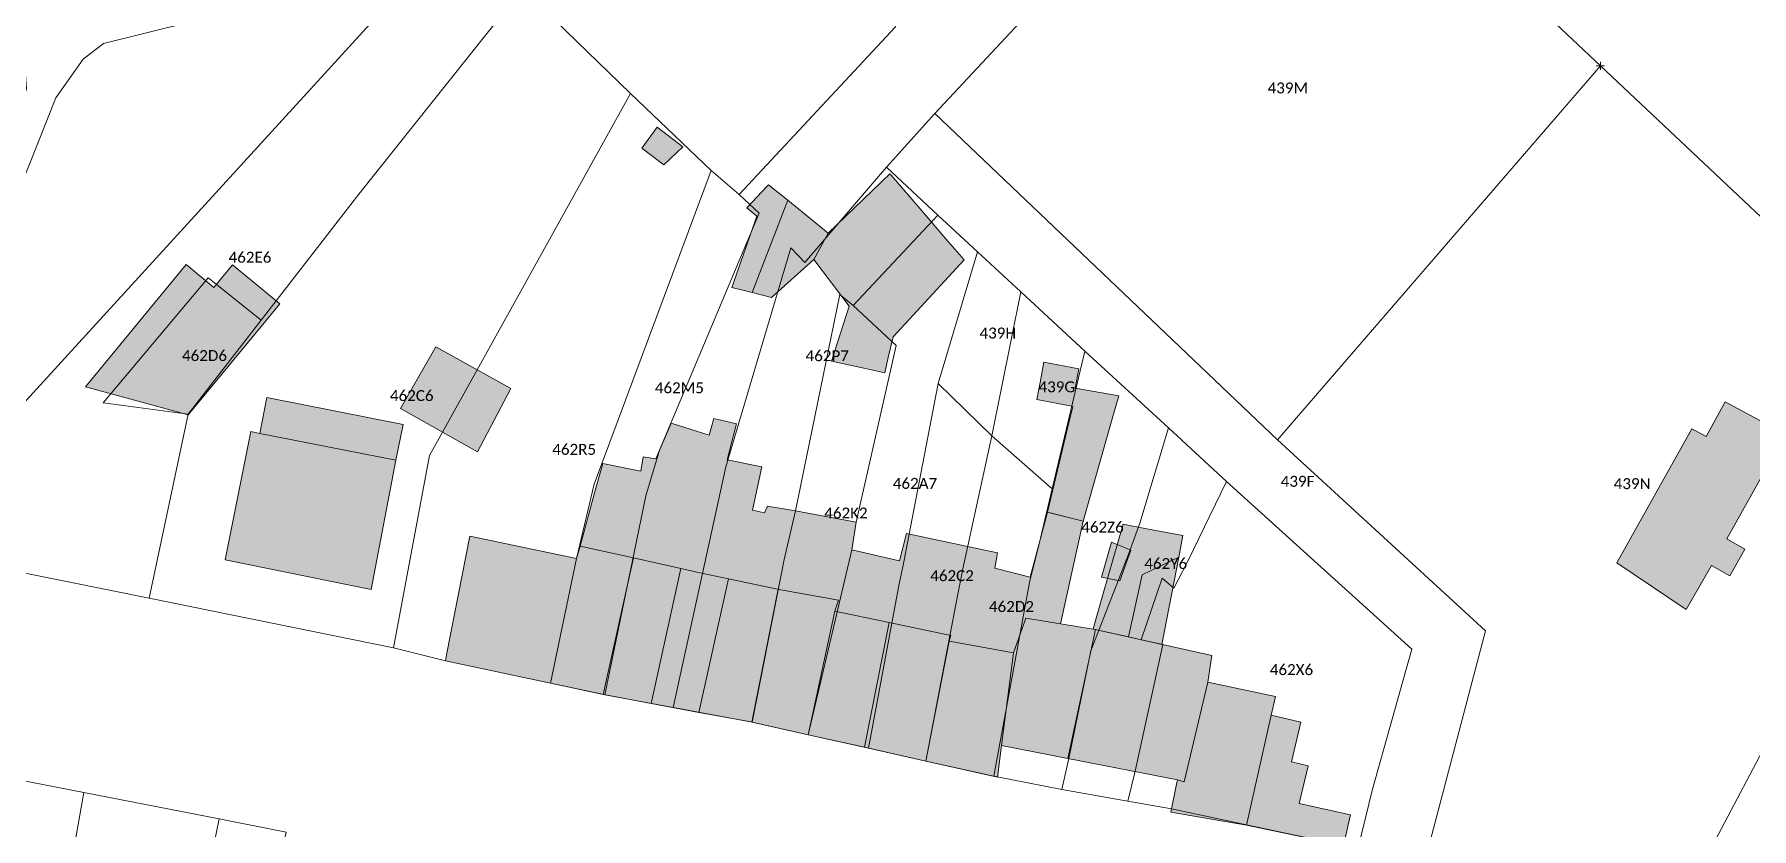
# Model space of a CAD drawing. Header units: metres. Extents: x 113120 to 240396, y 120329 to 242116.
# Drawn here: x 114636.1 to 114761.8, y 121488.2 to 121546.4 of the extents above; entities that cross this region are included whole.
import ezdxf

# ---------------------------------------------------------------- set-up
doc = ezdxf.new("R2010")
doc.units = ezdxf.units.M
doc.header["$LTSCALE"] = 3
doc.header["$PDMODE"] = 2
doc.header["$PDSIZE"] = 0.3
for name, color, linetype, lineweight in [('Bpn_CaPa', 78, 'Continuous', 0), ('Bpn_ReBu', 4, 'Continuous', 0), ('Bpt_CaNu', 7, 'Continuous', 0), ('Bpt_PrSt', 7, 'Continuous', 0), ('Hachure bâtiment', 11, 'Continuous', 0)]:
    doc.layers.add(name, color=color, linetype=linetype, lineweight=lineweight)
doc.styles.add('Legend', font='')
doc.styles.get('Legend').set_extended_font_data('Calibri')

msp = doc.modelspace()

# ---------------------------------------------------------------- hatches: boundary and pattern name
at = {"layer": 'Hachure bâtiment'}
h = msp.add_hatch(color=256, dxfattribs=at)
h.dxf.hatch_style = 1
h.paths.add_polyline_path([(114683.55, 121538.12), (114682.18, 121536.8), (114680.55, 121538.03), (114681.68, 121539.57)])
h = msp.add_hatch(color=256, dxfattribs=at)
h.dxf.hatch_style = 1
h.paths.add_polyline_path([(114698.96, 121524.21), (114698.61, 121522.69), (114698.38, 121521.7), (114698.35, 121521.58), (114696.82, 121521.91), (114694.46, 121522.42), (114695.75, 121526.46), (114693.16, 121529.88), (114694.21, 121531.8), (114698.72, 121536.15), (114698.82, 121536.04), (114701.08, 121533.41), (114702.98, 121531.21), (114704.16, 121529.84), (114700.13, 121525.48)])
h = msp.add_hatch(color=256, dxfattribs=at)
h.dxf.hatch_style = 1
h.paths.add_polyline_path([(114689.73, 121535.24), (114689.84, 121535.35), (114691.24, 121534.21), (114690.35, 121531.88), (114688.65, 121527.45), (114687.16, 121527.83), (114688.97, 121533.05), (114688.24, 121533.67)])
h = msp.add_hatch(color=256, dxfattribs=at)
h.dxf.hatch_style = 1
h.paths.add_polyline_path([(114690.06, 121527.09), (114688.65, 121527.45), (114691.24, 121534.21), (114694.21, 121531.8), (114693.16, 121529.88)])
h = msp.add_hatch(color=256, dxfattribs=at)
h.dxf.hatch_style = 1
h.paths.add_polyline_path([(114652.68, 121524.98), (114647.34, 121518.49), (114642.6, 121519.79), (114639.8, 121520.56), (114647.18, 121529.51), (114649.22, 121527.83), (114650.58, 121529.49), (114654.04, 121526.64)])
h = msp.add_hatch(color=256, dxfattribs=at)
h.dxf.hatch_style = 1
h.paths.add_polyline_path([(114670.97, 121520.42), (114668.52, 121515.8), (114662.87, 121518.97), (114665.47, 121523.48)])
h = msp.add_hatch(color=256, dxfattribs=at)
h.dxf.hatch_style = 1
h.paths.add_polyline_path([(114712.12, 121519.12), (114712.04, 121519.13), (114709.49, 121519.62), (114709.73, 121520.87), (114710.01, 121522.36), (114712.57, 121521.87), (114712.3, 121520.44), (114712.33, 121520.43), (114712.38, 121520.43), (114712.43, 121520.42), (114715.49, 121519.9), (114715.1, 121518.54), (114712.87, 121510.72), (114710.54, 121511.3), (114710.47, 121511.32), (114710.27, 121511.37), (114711.74, 121517.52)])
h = msp.add_hatch(color=256, dxfattribs=at)
h.dxf.hatch_style = 1
h.paths.add_polyline_path([(114663.07, 121517.8), (114662.53, 121515.17), (114652.59, 121517.14), (114653.08, 121519.78)])
h = msp.add_hatch(color=256, dxfattribs=at)
h.dxf.hatch_style = 1
h.paths.add_polyline_path([(114765.67, 121516.34), (114764.09, 121513.41), (114762.67, 121514.14), (114760.03, 121509.41), (114761.33, 121508.66), (114760.24, 121506.7), (114758.91, 121507.46), (114757.04, 121504.24), (114751.96, 121507.65), (114757.47, 121517.48), (114758.52, 121516.9), (114759.9, 121519.46)])
h = msp.add_hatch(color=256, dxfattribs=at)
h.dxf.hatch_style = 1
h.paths.add_polyline_path([(114652.59, 121517.14), (114662.53, 121515.17), (114660.73, 121505.7), (114650.05, 121507.88), (114651.93, 121517.27)])
h = msp.add_hatch(color=256, dxfattribs=at)
h.dxf.hatch_style = 1
h.paths.add_polyline_path([(114687.5, 121517.83), (114686.8, 121515.2), (114689.35, 121514.7), (114688.67, 121511.52), (114689.53, 121511.33), (114689.75, 121511.82), (114691.8, 121511.48), (114696.25, 121510.63), (114695.93, 121508.6), (114699.43, 121507.8), (114699.95, 121509.8), (114706.6, 121508.38), (114706.4, 121507.27), (114709, 121506.62), (114710.27, 121511.37), (114712.87, 121510.72), (114711.22, 121503.19), (114708.68, 121503.6), (114707.78, 121501.08), (114703.07, 121501.92), (114703.2, 121502.33), (114698.67, 121503.29), (114694.7, 121504.13), (114694.95, 121504.93), (114690.73, 121505.69), (114690.55, 121505.72), (114690.36, 121505.76), (114686.9, 121506.5), (114684.58, 121506.98), (114683.41, 121507.24), (114679.94, 121508.02), (114676.05, 121508.87), (114677.1, 121512.78), (114677.7, 121514.93), (114680.48, 121514.38), (114680.65, 121515.42), (114681.58, 121515.28), (114682.7, 121517.88), (114685.48, 121517.02), (114685.83, 121518.23)])
h = msp.add_hatch(color=256, dxfattribs=at)
h.dxf.hatch_style = 1
h.paths.add_polyline_path([(114675.77, 121507.98), (114673.88, 121498.84), (114666.17, 121500.48), (114666.25, 121500.92), (114667.97, 121509.62)])
h = msp.add_hatch(color=256, dxfattribs=at)
h.dxf.hatch_style = 1
h.paths.add_polyline_path([(114716.37, 121508.58), (114715.57, 121506.33), (114714.23, 121506.6), (114714.95, 121509.17)], flags=16)
h.paths.add_polyline_path([(114715.81, 121510.49), (114716.4, 121510.38), (114717.93, 121510.08), (114720.19, 121509.65), (114719.89, 121508.07), (114717.2, 121506.78), (114716.19, 121502.24), (114713.97, 121502.74), (114713.79, 121502.78), (114713.61, 121502.81), (114713.61, 121502.82), (114714.35, 121505.41)])
h = msp.add_hatch(color=256, dxfattribs=at)
h.dxf.hatch_style = 1
h.paths.add_polyline_path([(114679.94, 121508.02), (114677.73, 121498.02), (114677.55, 121498.06), (114673.88, 121498.84), (114675.77, 121507.98), (114676.05, 121508.87)])
h = msp.add_hatch(color=256, dxfattribs=at)
h.dxf.hatch_style = 1
h.paths.add_polyline_path([(114716.19, 121502.24), (114717.2, 121506.78), (114719.89, 121508.07), (114718.65, 121501.69)])
h.paths.add_polyline_path([(114716.37, 121508.58), (114715.57, 121506.33), (114714.23, 121506.6), (114714.95, 121509.17)], flags=16)
h = msp.add_hatch(color=256, dxfattribs=at)
h.dxf.hatch_style = 1
h.paths.add_polyline_path([(114683.41, 121507.24), (114681.24, 121497.37), (114677.9, 121497.99), (114677.73, 121498.02), (114679.94, 121508.02)])
h = msp.add_hatch(color=256, dxfattribs=at)
h.dxf.hatch_style = 1
h.paths.add_polyline_path([(114684.58, 121506.98), (114686.9, 121506.5), (114684.74, 121496.71), (114681.24, 121497.37), (114683.41, 121507.24)])
h = msp.add_hatch(color=256, dxfattribs=at)
h.dxf.hatch_style = 1
h.paths.add_polyline_path([(114690.36, 121505.76), (114690.55, 121505.72), (114688.61, 121495.99), (114688.42, 121496.03), (114684.74, 121496.71), (114686.9, 121506.5)])
h = msp.add_hatch(color=256, dxfattribs=at)
h.dxf.hatch_style = 1
h.paths.add_polyline_path([(114690.73, 121505.69), (114694.95, 121504.93), (114694.7, 121504.13), (114692.75, 121495.07), (114688.83, 121495.94), (114688.61, 121495.99), (114690.55, 121505.72)])
h = msp.add_hatch(color=256, dxfattribs=at)
h.dxf.hatch_style = 1
h.paths.add_polyline_path([(114698.67, 121503.29), (114696.87, 121494.15), (114692.75, 121495.07), (114694.7, 121504.13)])
h = msp.add_hatch(color=256, dxfattribs=at)
h.dxf.hatch_style = 1
h.paths.add_polyline_path([(114703.2, 121502.33), (114703.07, 121501.92), (114701.35, 121493.14), (114696.87, 121494.15), (114698.67, 121503.29)])
h = msp.add_hatch(color=256, dxfattribs=at)
h.dxf.hatch_style = 1
h.paths.add_polyline_path([(114711.22, 121503.19), (114713.61, 121502.81), (114713.79, 121502.78), (114711.75, 121493.34), (114706.9, 121494.27), (114707.78, 121501.08), (114708.68, 121503.6)])
h = msp.add_hatch(color=256, dxfattribs=at)
h.dxf.hatch_style = 1
h.paths.add_polyline_path([(114713.97, 121502.74), (114722.3, 121500.87), (114722, 121498.93), (114720.27, 121491.63), (114719.78, 121491.76), (114711.75, 121493.34), (114713.79, 121502.78)])
h = msp.add_hatch(color=256, dxfattribs=at)
h.dxf.hatch_style = 1
h.paths.add_polyline_path([(114707.78, 121501.08), (114706.9, 121494.27), (114706.6, 121491.97), (114701.35, 121493.14), (114703.07, 121501.92)])
h = msp.add_hatch(color=256, dxfattribs=at)
h.dxf.hatch_style = 1
h.paths.add_polyline_path([(114726.97, 121497.87), (114726.66, 121496.5), (114724.84, 121488.44), (114719.3, 121489.4), (114719.74, 121491.57), (114719.78, 121491.76), (114720.27, 121491.63), (114722, 121498.93)])
h = msp.add_hatch(color=256, dxfattribs=at)
h.dxf.hatch_style = 1
h.paths.add_polyline_path([(114728.83, 121496), (114728.15, 121493.08), (114729.35, 121492.8), (114728.7, 121490.03), (114732.47, 121489.2), (114731.95, 121486.97), (114724.84, 121488.44), (114726.66, 121496.5)])

# ---------------------------------------------------------------- linework, layer by layer
at = {"layer": 'Bpn_CaPa'}
for points in [[(114701.71, 121590.24), (114827.22, 121728.02), (114849.52, 121723.92), (114869.6, 121716.53), (114870.62, 121715.18), (114871.44, 121714.8), (114869.73, 121711.13), (114862.38, 121695.84), (114860.93, 121692.89), (114859.7, 121690.31), (114858.31, 121687.47), (114856.67, 121683.82), (114848.98, 121668.16), (114846.89, 121663.8), (114827.46, 121624.34), (114821.88, 121613.08), (114780.32, 121528.01), (114776.38, 121519.93), (114750.76, 121544.06), (114726.55, 121566.85), (114701.71, 121590.24)], [(114701.71, 121590.24), (114726.55, 121566.85), (114702.02, 121540.56), (114698.47, 121536.64), (114692.5, 121529.66), (114691.47, 121530.72), (114686.71, 121514.7), (114682.86, 121497.06), (114677.85, 121498), (114680.84, 121512.57), (114681.85, 121515.91), (114689.14, 121533.26), (114687.68, 121534.64), (114699.13, 121546.92), (114686.29, 121574.42), (114701.71, 121590.24)], [(114671.82, 121549.72), (114667.08, 121554.18), (114686.29, 121574.42), (114699.13, 121546.92), (114687.68, 121534.64), (114685.63, 121536.4), (114679.73, 121542.03), (114671.82, 121549.72)], [(114750.76, 121544.06), (114727.11, 121516.68), (114702.02, 121540.56), (114726.55, 121566.85), (114750.76, 121544.06)], [(114671.82, 121549.72), (114659.84, 121534.65), (114652.67, 121525.43), (114648.8, 121528.52), (114641.1, 121519.38), (114647.32, 121518.55), (114644.48, 121505.07), (114625.68, 121508.86), (114667.08, 121554.18), (114671.82, 121549.72)], [(114671.82, 121549.72), (114679.73, 121542.03), (114668.5, 121521.8), (114665.95, 121517.23), (114665, 121515.53), (114662.37, 121501.43), (114644.48, 121505.07), (114647.32, 121518.55), (114652.67, 121525.43), (114659.84, 121534.65), (114671.82, 121549.72)], [(114737.94, 121485.89), (114742.35, 121502.67), (114727.11, 121516.68), (114750.76, 121544.06), (114776.38, 121519.93), (114756.35, 121482), (114737.94, 121485.89)], [(114662.37, 121501.43), (114665, 121515.53), (114665.95, 121517.23), (114668.5, 121521.8), (114679.73, 121542.03), (114685.63, 121536.4), (114677.06, 121513.43), (114675.77, 121507.98), (114673.88, 121498.84), (114666.17, 121500.48), (114662.37, 121501.43)], [(114713.01, 121523.16), (114708.31, 121527.5), (114705.14, 121530.44), (114702.24, 121533.13), (114698.47, 121536.64), (114702.02, 121540.56), (114727.11, 121516.68), (114742.35, 121502.67), (114737.94, 121485.89), (114733.03, 121486.79), (114734.07, 121491.08), (114736.95, 121501.33), (114723.39, 121513.61), (114719.14, 121517.55), (114713.01, 121523.16)], [(114687.68, 121534.64), (114689.14, 121533.26), (114681.85, 121515.91), (114680.84, 121512.57), (114677.85, 121498), (114673.88, 121498.84), (114675.77, 121507.98), (114677.06, 121513.43), (114685.63, 121536.4), (114687.68, 121534.64)], [(114688.65, 121495.98), (114682.86, 121497.06), (114686.71, 121514.7), (114691.47, 121530.72), (114692.5, 121529.66), (114698.47, 121536.64), (114702.24, 121533.13), (114701.91, 121532.77), (114696.03, 121526.5), (114695.06, 121527.3), (114691.8, 121511.48), (114690.98, 121507.9), (114688.65, 121495.98)], [(114692.75, 121495.07), (114695.93, 121508.6), (114696.25, 121510.63), (114699.19, 121523.57), (114696.03, 121526.5), (114701.91, 121532.77), (114702.24, 121533.13), (114705.14, 121530.44), (114702.27, 121520.8), (114699.74, 121507.73), (114699.41, 121506.13), (114697.17, 121494.08), (114692.75, 121495.07)], [(114706.2, 121516.97), (114702.27, 121520.8), (114705.14, 121530.44), (114708.31, 121527.5), (114706.2, 121516.97)], [(114647.32, 121518.55), (114641.1, 121519.38), (114648.8, 121528.52), (114652.67, 121525.43), (114647.32, 121518.55)], [(114692.75, 121495.07), (114688.65, 121495.98), (114690.98, 121507.9), (114691.8, 121511.48), (114695.06, 121527.3), (114696.03, 121526.5), (114699.19, 121523.57), (114696.25, 121510.63), (114695.93, 121508.6), (114692.75, 121495.07)], [(114713.01, 121523.16), (114710.62, 121513.08), (114706.2, 121516.97), (114708.31, 121527.5), (114713.01, 121523.16)], [(114713.01, 121523.16), (114719.14, 121517.55), (114717.02, 121510.57), (114716.25, 121508.42), (114713.45, 121501.22), (114711.83, 121493.32), (114711.33, 121491.07), (114706.33, 121492.03), (114708.96, 121506.22), (114709.76, 121509.47), (114710.62, 121513.08), (114713.01, 121523.16)], [(114706.2, 121516.97), (114704.06, 121507.23), (114703.68, 121505.24), (114701.35, 121493.14), (114697.17, 121494.08), (114699.41, 121506.13), (114699.74, 121507.73), (114702.27, 121520.8), (114706.2, 121516.97)], [(114716.15, 121490.2), (114711.33, 121491.07), (114711.83, 121493.32), (114713.45, 121501.22), (114716.25, 121508.42), (114717.02, 121510.57), (114719.14, 121517.55), (114723.39, 121513.61), (114720.55, 121507.78), (114719.52, 121505.8), (114718.67, 121506.53), (114717.13, 121502.03), (114718.72, 121501.67), (114716.68, 121492.4), (114716.15, 121490.2)], [(114706.2, 121516.97), (114710.62, 121513.08), (114709.76, 121509.47), (114708.96, 121506.22), (114706.33, 121492.03), (114701.35, 121493.14), (114703.68, 121505.24), (114704.06, 121507.23), (114706.2, 121516.97)], [(114716.15, 121490.2), (114716.68, 121492.4), (114718.72, 121501.67), (114717.13, 121502.03), (114718.67, 121506.53), (114719.52, 121505.8), (114720.55, 121507.78), (114723.39, 121513.61), (114736.95, 121501.33), (114734.07, 121491.08), (114733.03, 121486.79), (114731.95, 121486.97), (114719.35, 121489.64), (114716.15, 121490.2)], [(114623.85, 121438.8), (114629.65, 121466.28), (114630.23, 121468.83), (114632.18, 121478.29), (114633.97, 121487.54), (114634.8, 121491.8), (114639.7, 121490.84), (114638.92, 121486.56), (114635.98, 121472.1), (114635.07, 121467.74), (114634.55, 121465.27), (114628.63, 121434.91), (114623.85, 121438.8)], [(114641.16, 121446.11), (114638.48, 121432), (114629.2, 121434.66), (114628.63, 121434.91), (114634.55, 121465.27), (114635.07, 121467.74), (114635.98, 121472.1), (114638.92, 121486.56), (114639.7, 121490.84), (114649.6, 121488.9), (114648.72, 121484.64), (114646.68, 121474.38), (114646.3, 121472.91), (114643.27, 121458.02), (114642.67, 121454.75), (114641.16, 121446.11)], [(114654.5, 121487.94), (114653.57, 121483.57), (114652.29, 121477.54), (114650.35, 121468.82), (114648.22, 121458.41), (114647.4, 121453.99), (114644.28, 121454.51), (114642.67, 121454.75), (114643.27, 121458.02), (114646.3, 121472.91), (114646.68, 121474.38), (114648.72, 121484.64), (114649.6, 121488.9), (114654.5, 121487.94)]]:
    msp.add_lwpolyline(points, close=True, dxfattribs=at)
for points in [[(114667.08, 121554.18), (114625.68, 121508.86), (114614.61, 121511.05), (114625.94, 121519.35), (114629.85, 121523.36), (114631.18, 121525.47), (114637.65, 121541.72), (114639.63, 121544.54), (114641.14, 121545.7), (114647.63, 121547.3)], [(114647.63, 121547.3), (114641.14, 121545.7), (114639.63, 121544.54), (114637.65, 121541.72), (114631.18, 121525.47), (114629.85, 121523.36), (114625.94, 121519.35), (114614.61, 121511.05), (114611.99, 121511.6), (114627.77, 121524.05), (114629.01, 121525.88), (114629.93, 121527.83), (114633.87, 121538.05), (114635.5, 121542.36), (114635.4, 121543.82), (114634.7, 121544.78), (114633.77, 121545.39), (114606.24, 121546.47)]]:
    msp.add_lwpolyline(points, dxfattribs=at)
at = {"layer": 'Bpn_ReBu'}
for points in [[(114683.55, 121538.12), (114682.18, 121536.8), (114680.55, 121538.03), (114681.68, 121539.57), (114683.55, 121538.12)], [(114698.96, 121524.21), (114698.61, 121522.69), (114698.38, 121521.7), (114698.35, 121521.58), (114696.82, 121521.91), (114694.46, 121522.42), (114695.75, 121526.46), (114693.16, 121529.88), (114694.21, 121531.8), (114698.72, 121536.15), (114698.82, 121536.04), (114701.08, 121533.41), (114702.98, 121531.21), (114704.16, 121529.84), (114700.13, 121525.48), (114698.96, 121524.21)], [(114689.73, 121535.24), (114689.84, 121535.35), (114691.24, 121534.21), (114690.35, 121531.88), (114688.65, 121527.45), (114687.16, 121527.83), (114688.97, 121533.05), (114688.24, 121533.67), (114689.73, 121535.24)], [(114690.06, 121527.09), (114688.65, 121527.45), (114691.24, 121534.21), (114694.21, 121531.8), (114693.16, 121529.88), (114690.06, 121527.09)], [(114652.68, 121524.98), (114647.34, 121518.49), (114642.6, 121519.79), (114639.8, 121520.56), (114647.18, 121529.51), (114649.22, 121527.83), (114650.58, 121529.49), (114654.04, 121526.64), (114652.68, 121524.98)], [(114670.97, 121520.42), (114668.52, 121515.8), (114662.87, 121518.97), (114665.47, 121523.48), (114670.97, 121520.42)], [(114712.12, 121519.12), (114712.04, 121519.13), (114709.49, 121519.62), (114709.73, 121520.87), (114710.01, 121522.36), (114712.57, 121521.87), (114712.3, 121520.44), (114712.33, 121520.43), (114712.38, 121520.43), (114712.43, 121520.42), (114715.49, 121519.9), (114715.1, 121518.54), (114712.87, 121510.72), (114710.54, 121511.3), (114710.47, 121511.32), (114710.27, 121511.37), (114711.74, 121517.52), (114712.12, 121519.12)], [(114663.07, 121517.8), (114662.53, 121515.17), (114652.59, 121517.14), (114653.08, 121519.78), (114663.07, 121517.8)], [(114765.67, 121516.34), (114764.09, 121513.41), (114762.67, 121514.14), (114760.03, 121509.41), (114761.33, 121508.66), (114760.24, 121506.7), (114758.91, 121507.46), (114757.04, 121504.24), (114751.96, 121507.65), (114757.47, 121517.48), (114758.52, 121516.9), (114759.9, 121519.46), (114765.67, 121516.34)], [(114652.59, 121517.14), (114662.53, 121515.17), (114660.73, 121505.7), (114650.05, 121507.88), (114651.93, 121517.27), (114652.59, 121517.14)], [(114687.5, 121517.83), (114686.8, 121515.2), (114689.35, 121514.7), (114688.67, 121511.52), (114689.53, 121511.33), (114689.75, 121511.82), (114691.8, 121511.48), (114696.25, 121510.63), (114695.93, 121508.6), (114699.43, 121507.8), (114699.95, 121509.8), (114706.6, 121508.38), (114706.4, 121507.27), (114709, 121506.62), (114710.27, 121511.37), (114712.87, 121510.72), (114711.22, 121503.19), (114708.68, 121503.6), (114707.78, 121501.08), (114703.07, 121501.92), (114703.2, 121502.33), (114698.67, 121503.29), (114694.7, 121504.13), (114694.95, 121504.93), (114690.73, 121505.69), (114690.55, 121505.72), (114690.36, 121505.76), (114686.9, 121506.5), (114684.58, 121506.98), (114683.41, 121507.24), (114679.94, 121508.02), (114676.05, 121508.87), (114677.1, 121512.78), (114677.7, 121514.93), (114680.48, 121514.38), (114680.65, 121515.42), (114681.58, 121515.28), (114682.7, 121517.88), (114685.48, 121517.02), (114685.83, 121518.23), (114687.5, 121517.83)], [(114675.77, 121507.98), (114673.88, 121498.84), (114666.17, 121500.48), (114666.25, 121500.92), (114667.97, 121509.62), (114675.77, 121507.98)], [(114715.81, 121510.49), (114716.4, 121510.38), (114717.93, 121510.08), (114720.19, 121509.65), (114719.89, 121508.07), (114717.2, 121506.78), (114716.19, 121502.24), (114713.97, 121502.74), (114713.79, 121502.78), (114713.61, 121502.81), (114713.61, 121502.82), (114714.35, 121505.41), (114715.81, 121510.49)], [(114679.94, 121508.02), (114677.73, 121498.02), (114677.55, 121498.06), (114673.88, 121498.84), (114675.77, 121507.98), (114676.05, 121508.87), (114679.94, 121508.02)], [(114716.37, 121508.58), (114715.57, 121506.33), (114714.23, 121506.6), (114714.95, 121509.17), (114716.37, 121508.58)], [(114683.41, 121507.24), (114681.24, 121497.37), (114677.9, 121497.99), (114677.73, 121498.02), (114679.94, 121508.02), (114683.41, 121507.24)], [(114684.58, 121506.98), (114686.9, 121506.5), (114684.74, 121496.71), (114681.24, 121497.37), (114683.41, 121507.24), (114684.58, 121506.98)], [(114716.19, 121502.24), (114717.2, 121506.78), (114719.89, 121508.07), (114718.65, 121501.69), (114716.19, 121502.24)], [(114690.36, 121505.76), (114690.55, 121505.72), (114688.61, 121495.99), (114688.42, 121496.03), (114684.74, 121496.71), (114686.9, 121506.5), (114690.36, 121505.76)], [(114690.73, 121505.69), (114694.95, 121504.93), (114694.7, 121504.13), (114692.75, 121495.07), (114688.83, 121495.94), (114688.61, 121495.99), (114690.55, 121505.72), (114690.73, 121505.69)], [(114698.67, 121503.29), (114696.87, 121494.15), (114692.75, 121495.07), (114694.7, 121504.13), (114698.67, 121503.29)], [(114703.2, 121502.33), (114703.07, 121501.92), (114701.35, 121493.14), (114696.87, 121494.15), (114698.67, 121503.29), (114703.2, 121502.33)], [(114711.22, 121503.19), (114713.61, 121502.81), (114713.79, 121502.78), (114711.75, 121493.34), (114706.9, 121494.27), (114707.78, 121501.08), (114708.68, 121503.6), (114711.22, 121503.19)], [(114713.97, 121502.74), (114722.3, 121500.87), (114722, 121498.93), (114720.27, 121491.63), (114719.78, 121491.76), (114711.75, 121493.34), (114713.79, 121502.78), (114713.97, 121502.74)], [(114707.78, 121501.08), (114706.9, 121494.27), (114706.6, 121491.97), (114701.35, 121493.14), (114703.07, 121501.92), (114707.78, 121501.08)], [(114726.97, 121497.87), (114726.66, 121496.5), (114724.84, 121488.44), (114719.3, 121489.4), (114719.74, 121491.57), (114719.78, 121491.76), (114720.27, 121491.63), (114722, 121498.93), (114726.97, 121497.87)], [(114728.83, 121496), (114728.15, 121493.08), (114729.35, 121492.8), (114728.7, 121490.03), (114732.47, 121489.2), (114731.95, 121486.97), (114724.84, 121488.44), (114726.66, 121496.5), (114728.83, 121496)]]:
    msp.add_lwpolyline(points, close=True, dxfattribs=at)
at = {"layer": 'Bpt_PrSt'}
msp.add_point((114750.76, 121544.06), dxfattribs=at)

# ---------------------------------------------------------------- texts
at = {"layer": 'Bpt_CaNu', "char_height": 0.8, "attachment_point": 7, "style": 'Legend'}
for s, insert in [('439M', (114726.39, 121542.03)), ('462E6', (114650.29, 121529.63)), ('439H', (114705.29, 121524.08)), ('462D6', (114646.88, 121522.43)), ('462P7', (114692.55, 121522.42)), ('462M5', (114681.51, 121520.07)), ('439G', (114709.61, 121520.14)), ('462C6', (114662.11, 121519.5)), ('462R5', (114674, 121515.56)), ('462A7', (114698.94, 121513.07)), ('439F', (114727.35, 121513.22)), ('439N', (114751.74, 121513.05)), ('462K2', (114693.92, 121510.9)), ('462Z6', (114712.74, 121509.87)), ('462C2', (114701.68, 121506.31)), ('462Y6', (114717.36, 121507.2)), ('462D2', (114705.98, 121504.05)), ('462X6', (114726.55, 121499.43))]:
    msp.add_mtext(s, dxfattribs=dict(at, insert=insert))

doc.saveas('drawing.dxf')
